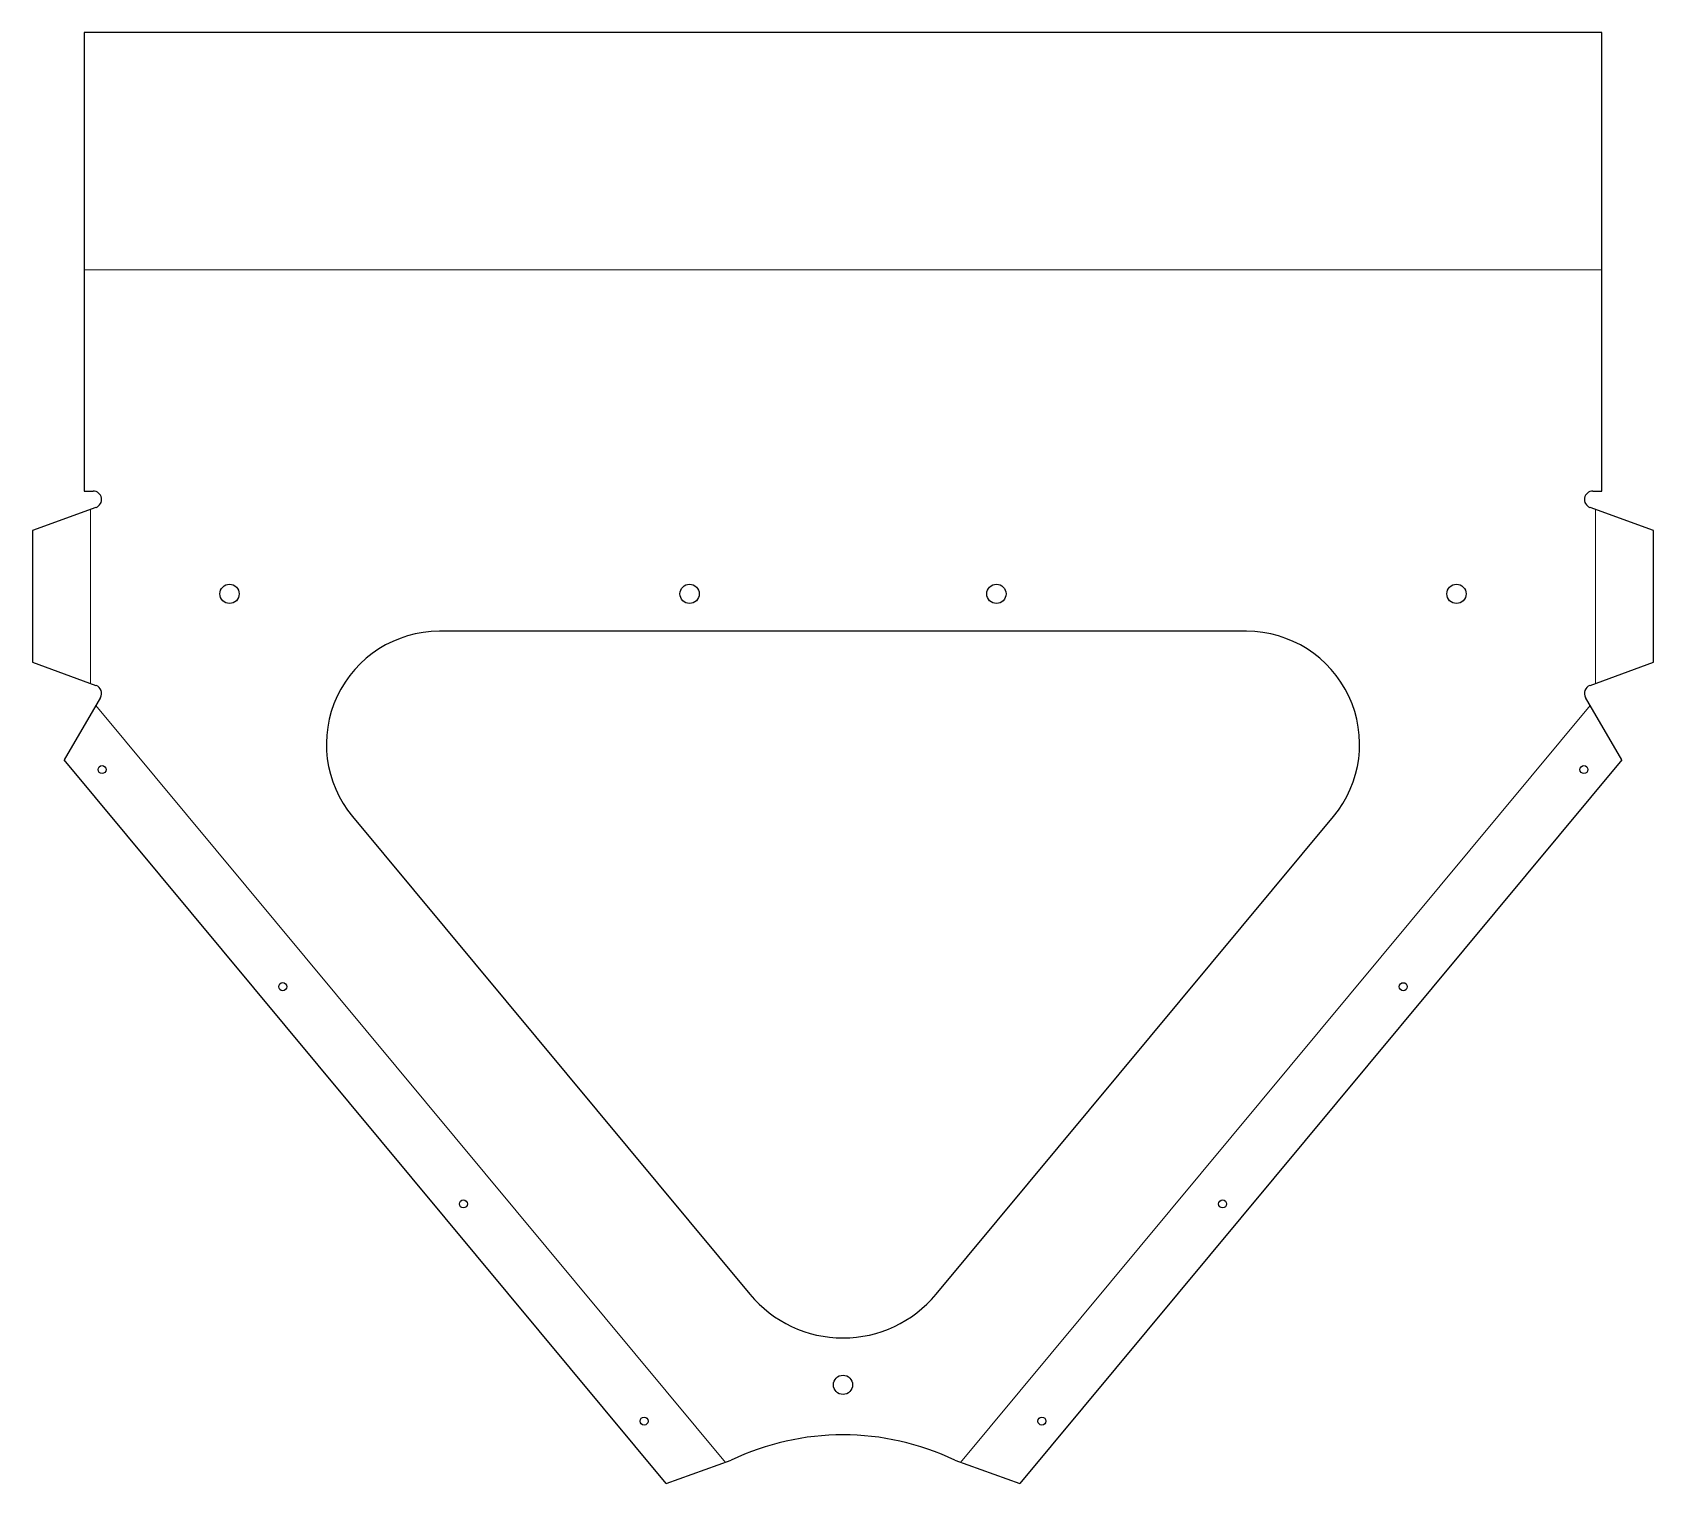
# Model space of a CAD drawing. Header units: inches. Extents: x -6.3 to 6.3, y -7.6 to 3.7.
import ezdxf

# ---------------------------------------------------------------- set-up
doc = ezdxf.new("R2010")
doc.units = ezdxf.units.IN
doc.header["$MEASUREMENT"] = 0

msp = doc.modelspace()

# ---------------------------------------------------------------- linework, layer by layer
at = {"linetype": 'Continuous', "lineweight": 25}
for p, q in [((-5.875, 3.676), (-5.875, 0.124)), ((5.875, 3.676), (-5.875, 3.676)), ((5.875, 0.124), (5.875, 3.676)), ((-5.875, 0.124), (-5.806, 0.124)), ((5.806, 0.124), (5.875, 0.124)), ((-5.784, -0.003), (-6.276, -0.182)), ((6.276, -0.182), (5.784, -0.003)), ((-6.276, -0.182), (-6.276, -1.201)), ((6.276, -1.201), (6.276, -0.182)), ((3.125, -0.962), (-3.125, -0.962)), ((-6.276, -1.201), (-5.784, -1.381)), ((5.784, -1.381), (6.276, -1.201)), ((-5.75, -1.474), (-6.03, -1.956)), ((6.03, -1.956), (5.75, -1.474)), ((-1.368, -7.562), (-6.03, -1.956)), ((6.03, -1.956), (1.368, -7.562)), ((-3.798, -2.397), (-0.721, -6.096)), ((0.721, -6.096), (3.798, -2.397)), ((-1.368, -7.562), (-0.866, -7.381)), ((0.866, -7.381), (1.368, -7.562))]:
    msp.add_line(p, q, dxfattribs=at)
at = {"color": 8, "linetype": 'Continuous', "lineweight": 0, "true_color": 0x808080}
for p, q in [((5.875, 1.838), (-5.875, 1.838)), ((-5.826, -1.365), (-5.826, -0.018)), ((5.826, -0.018), (5.826, -1.365)), ((-0.911, -7.398), (-5.786, -1.537)), ((5.786, -1.537), (0.911, -7.398))]:
    msp.add_line(p, q, dxfattribs=at)
at = {"linetype": 'Continuous', "lineweight": 25}
for centre, radius in [((-4.75, -0.672), 0.0747), ((-1.188, -0.672), 0.0747), ((1.188, -0.672), 0.0747), ((4.75, -0.672), 0.0747), ((-5.737, -2.033), 0.0312), ((5.737, -2.033), 0.0312), ((-4.338, -3.714), 0.0313), ((4.338, -3.714), 0.0312), ((-2.939, -5.396), 0.0313), ((2.939, -5.396), 0.0312), ((0, -6.797), 0.0747), ((-1.54, -7.078), 0.0313), ((1.54, -7.078), 0.0313)]:
    msp.add_circle(centre, radius, dxfattribs=at)
for centre, radius, start, end in [((-5.806, 0.059), 0.065, 290, 90), ((5.806, 0.059), 0.065, 90, 250), ((-3.125, -1.837), 0.875, 90, 219.7509), ((3.125, -1.837), 0.875, 320.2491, 90), ((-5.806, -1.442), 0.065, 329.7509, 70), ((5.806, -1.442), 0.065, 110, 210.2491), ((0, -5.497), 0.937, 219.7509, 320.2491), ((0, -9.184), 2, 64.3534, 115.6466)]:
    msp.add_arc(centre, radius, start, end, dxfattribs=at)

doc.saveas('drawing.dxf')
